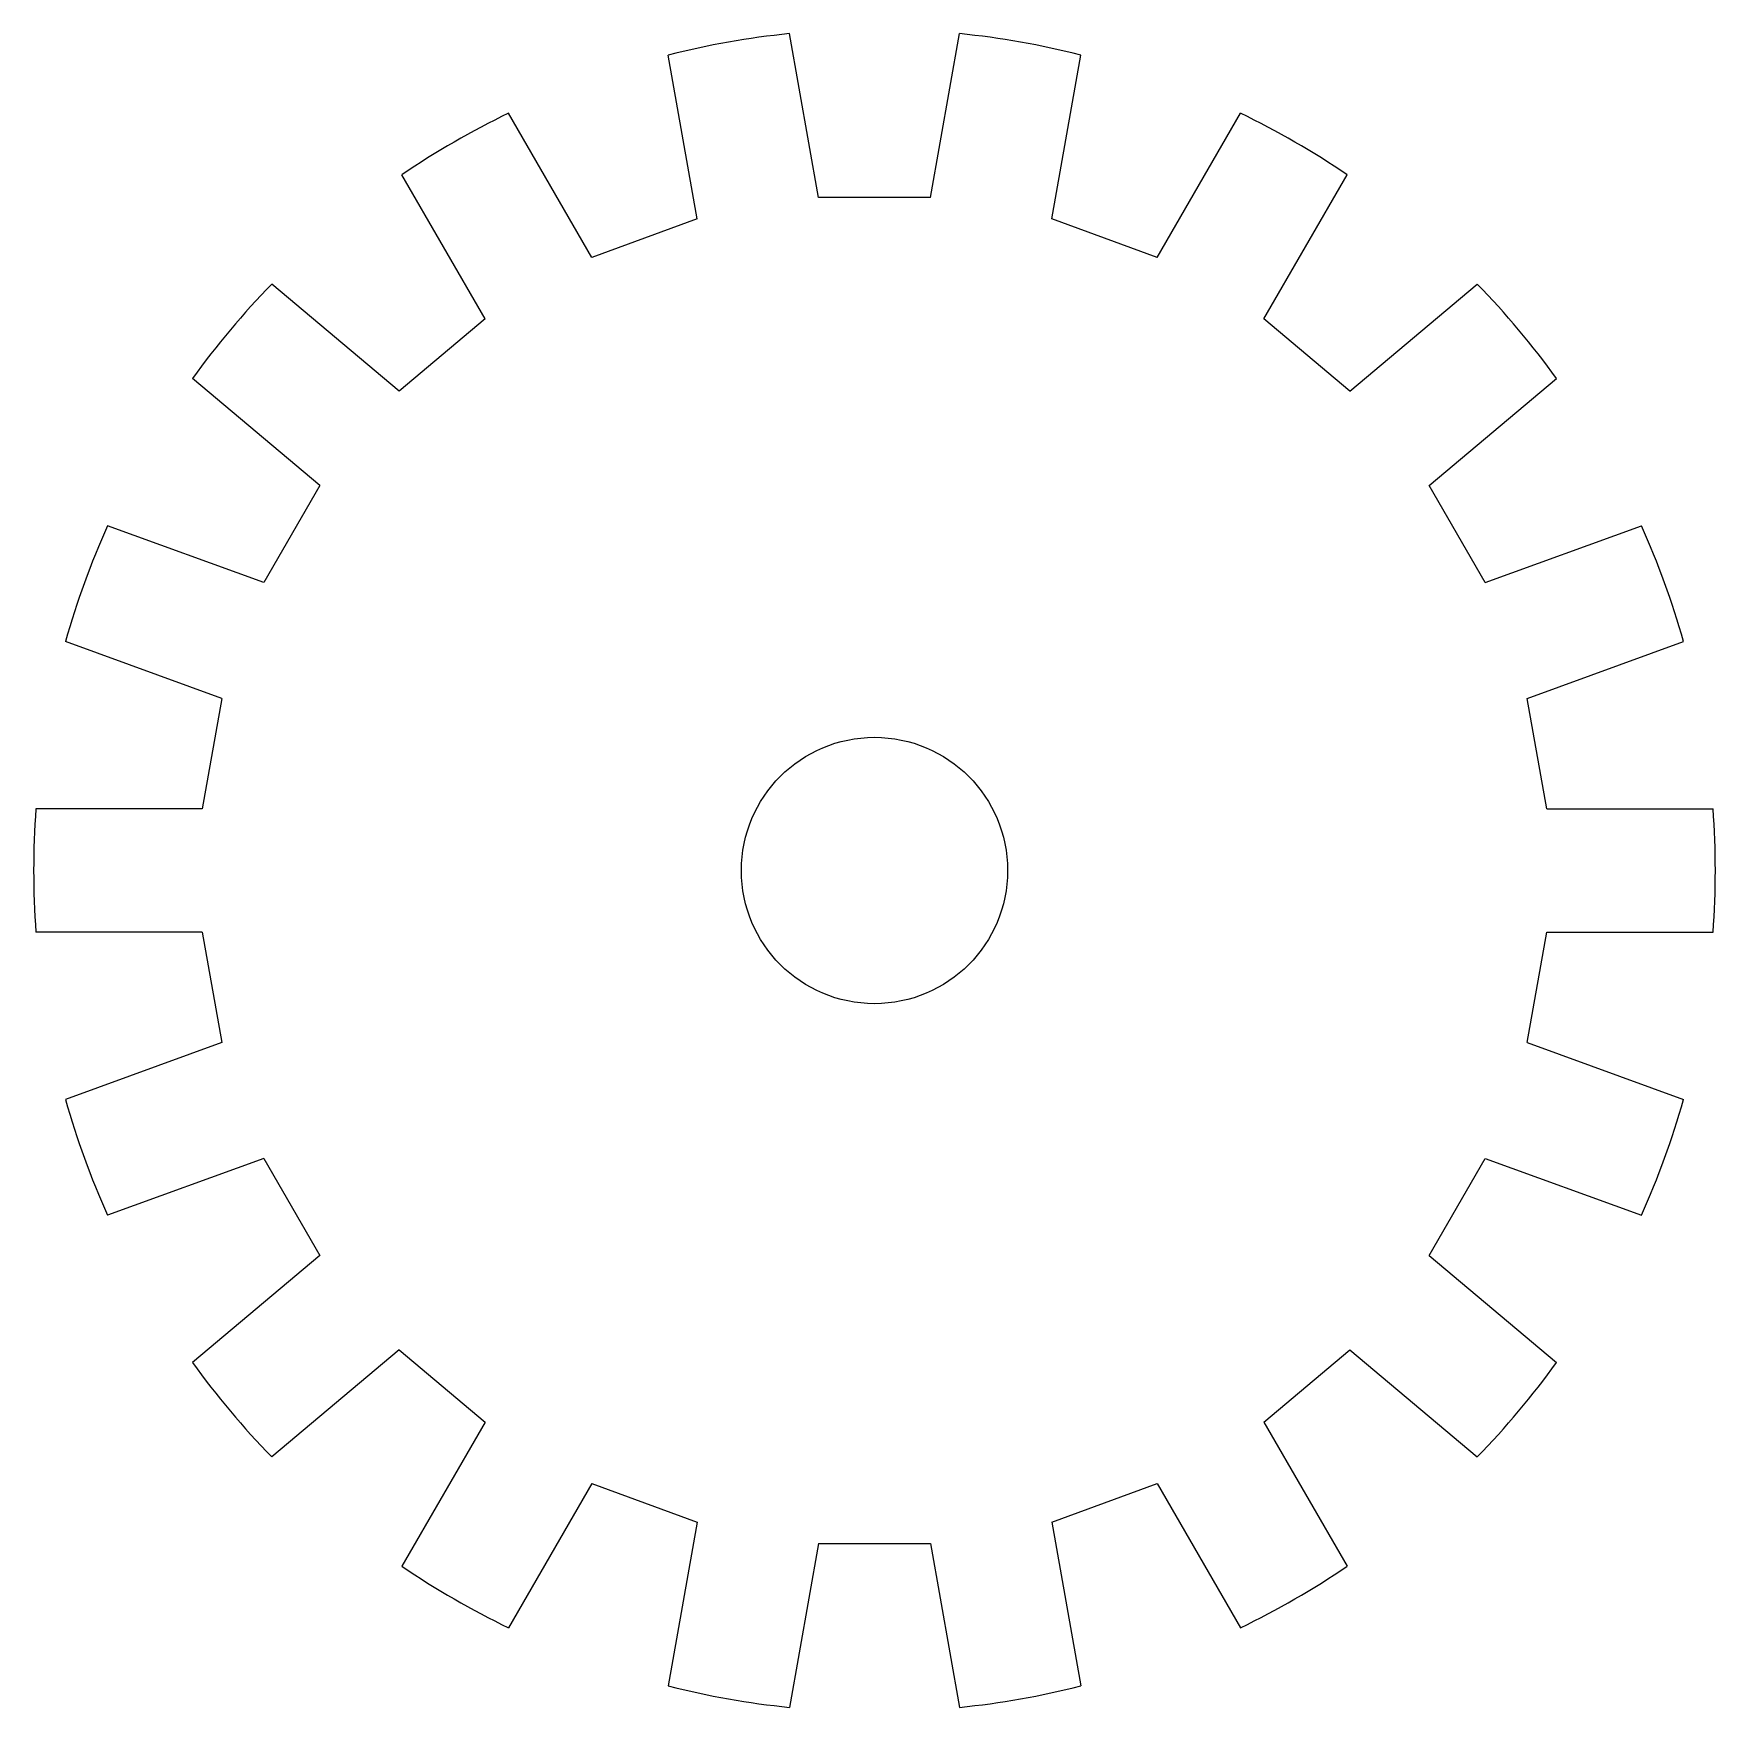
# Model space of a CAD drawing. Header units: millimetres. Extents: x -15 to 15, y -14.9 to 14.9.
import ezdxf

# ---------------------------------------------------------------- set-up
doc = ezdxf.new("R2010")
doc.units = ezdxf.units.MM

msp = doc.modelspace()

# ---------------------------------------------------------------- linework, layer by layer
at = {"color": 7, "linetype": 'Continuous', "lineweight": 25}
for p, q in [((-1, 12), (-1.515, 14.923)), ((1, 12), (1.515, 14.923)), ((-3.165, 11.618), (-3.68, 14.542)), ((3.165, 11.618), (3.68, 14.542)), ((-5.044, 10.934), (-6.528, 13.505)), ((5.044, 10.934), (6.528, 13.505)), ((-6.947, 9.835), (-8.432, 12.406)), ((6.947, 9.835), (8.432, 12.406)), ((1, 12), (-1, 12)), ((-3.165, 11.618), (-5.044, 10.934)), ((5.044, 10.934), (3.165, 11.618)), ((-8.479, 8.55), (-10.753, 10.458)), ((8.479, 8.55), (10.753, 10.458)), ((-6.947, 9.835), (-8.479, 8.55)), ((8.479, 8.55), (6.947, 9.835)), ((-9.892, 6.866), (-12.166, 8.774)), ((9.892, 6.866), (12.166, 8.774)), ((-9.892, 6.866), (-10.892, 5.134)), ((10.892, 5.134), (9.892, 6.866)), ((-10.892, 5.134), (-13.682, 6.149)), ((10.892, 5.134), (13.682, 6.149)), ((-11.644, 3.069), (-14.433, 4.084)), ((11.644, 3.069), (14.433, 4.084)), ((-11.644, 3.069), (-11.991, 1.099)), ((11.991, 1.099), (11.644, 3.069)), ((-11.991, 1.099), (-14.96, 1.099)), ((11.991, 1.099), (14.96, 1.099)), ((-11.991, -1.099), (-14.96, -1.099)), ((-11.991, -1.099), (-11.644, -3.069)), ((11.644, -3.069), (11.991, -1.099)), ((11.991, -1.099), (14.96, -1.099)), ((-11.644, -3.069), (-14.433, -4.084)), ((11.644, -3.069), (14.433, -4.084)), ((-10.892, -5.134), (-13.682, -6.149)), ((-10.892, -5.134), (-9.892, -6.866)), ((9.892, -6.866), (10.892, -5.134)), ((10.892, -5.134), (13.682, -6.149)), ((-9.892, -6.866), (-12.166, -8.774)), ((9.892, -6.866), (12.166, -8.774)), ((-8.479, -8.55), (-10.753, -10.458)), ((-8.479, -8.55), (-6.947, -9.835)), ((6.947, -9.835), (8.479, -8.55)), ((8.479, -8.55), (10.753, -10.458)), ((-6.947, -9.835), (-8.432, -12.406)), ((6.947, -9.835), (8.432, -12.406)), ((-5.044, -10.934), (-6.528, -13.505)), ((-5.044, -10.934), (-3.165, -11.618)), ((3.165, -11.618), (5.044, -10.934)), ((5.044, -10.934), (6.528, -13.505)), ((-3.165, -11.618), (-3.68, -14.542)), ((3.165, -11.618), (3.68, -14.542)), ((-1, -12), (-1.515, -14.923)), ((-1, -12), (1, -12)), ((1, -12), (1.515, -14.923))]:
    msp.add_line(p, q, dxfattribs=at)
msp.add_circle((0, 0), 2.375, dxfattribs=at)
for start, end in [(95.7985, 104.2015), (75.7985, 84.2015), (115.7985, 124.2015), (55.7985, 64.2015), (135.7985, 144.2015), (35.7985, 44.2015), (155.7985, 164.2015), (15.7985, 24.2015), (175.7985, 184.2015), (355.7985, 4.2015), (195.7985, 204.2015), (335.7985, 344.2015), (215.7985, 224.2015), (315.7985, 324.2015), (235.7985, 244.2015), (295.7985, 304.2015), (255.7985, 264.2015), (275.7985, 284.2015)]:
    msp.add_arc((0, 0), 15, start, end, dxfattribs=at)

doc.saveas('drawing.dxf')
